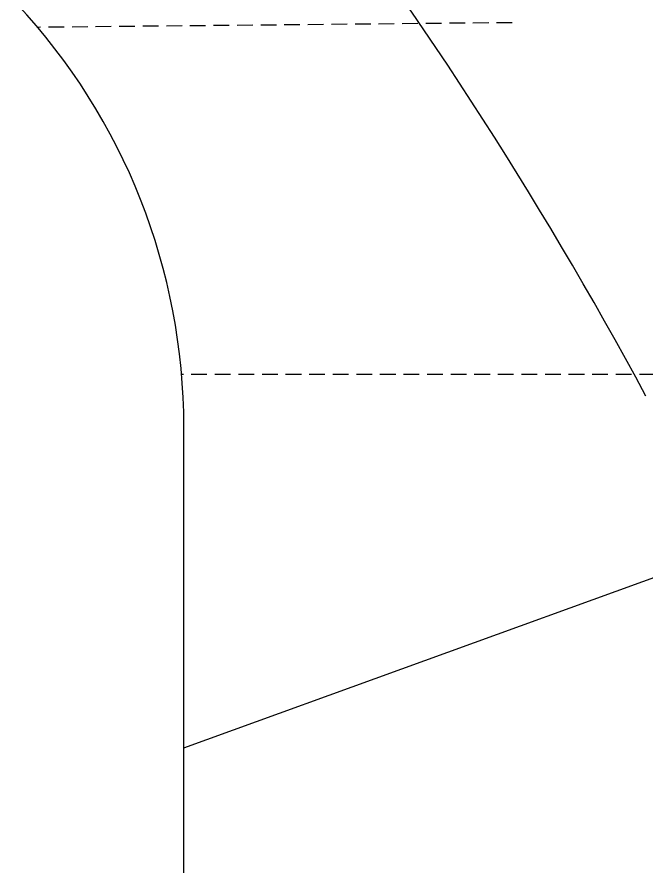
# Model space of a CAD drawing. Extents: x -30 to 1202, y 231 to 898.
# Drawn here: x 363.83 to 373.99, y 362.37 to 376.09 of the extents above; entities that cross this region are included whole.
import ezdxf

# ---------------------------------------------------------------- set-up
doc = ezdxf.new("R2010")
doc.units = 0
doc.header["$LTSCALE"] = 0.04
doc.linetypes.add('DASHED2', pattern=[9.525, 6.35, -3.175])
for name, color, linetype in [('0.1', 1, 'CONTINUOUS'), ('PISO', 1, 'CONTINUOUS'), ('PISOS', 1, 'CONTINUOUS'), ('PROYECCIÓN', 2, 'DASHED2')]:
    doc.layers.add(name, color=color, linetype=linetype)

msp = doc.modelspace()

# ---------------------------------------------------------------- linework, layer by layer
at = {"layer": '0.1'}
msp.add_line((366.521, 364.295), (375.583, 367.576), dxfattribs=at)
at = {"layer": 'PISO'}
msp.add_arc((315.23, 338.372), 66.715, 28.27265, 37.78442, dxfattribs=at)
at = {"layer": 'PISOS'}
msp.add_line((366.521, 362.061), (366.521, 369.474), dxfattribs=at)
msp.add_arc((356.521, 369.474), 10, 0, 43.0717, dxfattribs=at)
at = {"layer": 'PROYECCIÓN'}
for p, q in [((371.826, 376.002), (364.16, 375.927)), ((375.277, 370.32), (366.485, 370.32))]:
    msp.add_line(p, q, dxfattribs=at)

doc.saveas('drawing.dxf')
